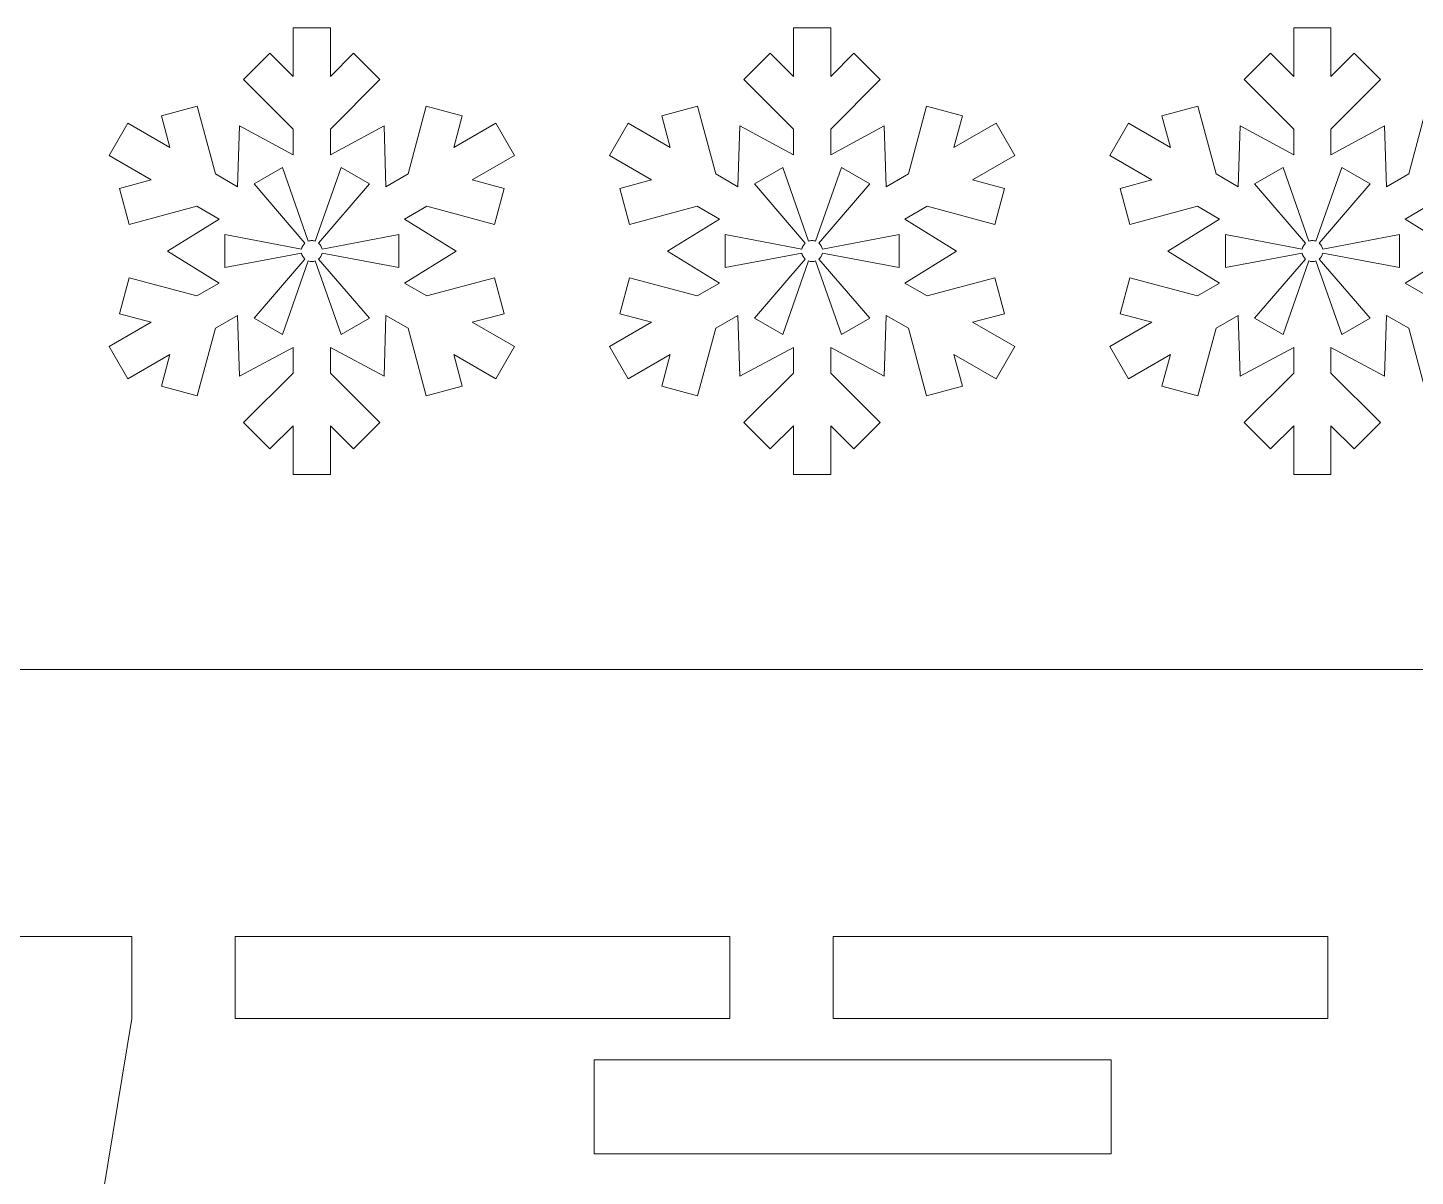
# Model space of a CAD drawing. Header units: millimetres. Extents: x -417 to 423, y -129 to 130.
# Drawn here: x 270.21 to 314.5, y 82.89 to 119.53 of the extents above; entities that cross this region are included whole.
import ezdxf

# ---------------------------------------------------------------- set-up
doc = ezdxf.new("R2010")
doc.units = ezdxf.units.MM
doc.header["$MEASUREMENT"] = 0
doc.layers.add('Camada 1', color=7, linetype='Continuous')

msp = doc.modelspace()

# ---------------------------------------------------------------- linework, layer by layer
at = {"layer": 'Camada 1', "color": 250, "lineweight": 20}
for points, knots in [([(276.9136, 110.3579), (276.9136, 110.3579), (276.9741, 108.417), (276.9741, 108.417), (276.9741, 108.417), (276.9741, 108.417), (278.6851, 109.3352), (278.6851, 109.3352), (278.6851, 109.3352), (278.6851, 109.3352), (278.6851, 108.5172), (278.6851, 108.5172), (278.6851, 108.5172), (278.6851, 108.5172), (277.1033, 106.9354), (277.1033, 106.9354), (277.1033, 106.9354), (277.1033, 106.9354), (277.9433, 106.0955), (277.9433, 106.0955), (277.9433, 106.0955), (277.9433, 106.0955), (278.6851, 106.8373), (278.6851, 106.8373), (278.6851, 106.8373), (278.6851, 106.8373), (278.6851, 105.2851), (278.6851, 105.2851), (278.6851, 105.2851), (278.6851, 105.2851), (279.873, 105.2851), (279.873, 105.2851), (279.873, 105.2851), (279.873, 105.2851), (279.873, 106.8373), (279.873, 106.8373), (279.873, 106.8373), (279.873, 106.8373), (280.6148, 106.0955), (280.6148, 106.0955), (280.6148, 106.0955), (280.6148, 106.0955), (281.4548, 106.9354), (281.4548, 106.9354), (281.4548, 106.9354), (281.4548, 106.9354), (279.873, 108.5172), (279.873, 108.5172), (279.873, 108.5172), (279.873, 108.5172), (279.873, 109.3352), (279.873, 109.3352), (279.873, 109.3352), (279.873, 109.3352), (281.584, 108.4171), (281.584, 108.4171), (281.584, 108.4171), (281.584, 108.4171), (281.6444, 110.3579), (281.6444, 110.3579), (281.6444, 110.3579), (281.6444, 110.3579), (282.3528, 109.949), (282.3528, 109.949), (282.3528, 109.949), (282.3528, 109.949), (282.9318, 107.7881), (282.9318, 107.7881), (282.9318, 107.7881), (282.9318, 107.7881), (284.0792, 108.0956), (284.0792, 108.0956), (284.0792, 108.0956), (284.0792, 108.0956), (283.8076, 109.109), (283.8076, 109.109), (283.8076, 109.109), (283.8076, 109.109), (285.1519, 108.3329), (285.1519, 108.3329), (285.1519, 108.3329), (285.1519, 108.3329), (285.7458, 109.3616), (285.7458, 109.3616), (285.7458, 109.3616), (285.7458, 109.3616), (284.4016, 110.1377), (284.4016, 110.1377), (284.4016, 110.1377), (284.4016, 110.1377), (285.415, 110.4093), (285.415, 110.4093), (285.415, 110.4093), (285.415, 110.4093), (285.1075, 111.5567), (285.1075, 111.5567), (285.1075, 111.5567), (285.1075, 111.5567), (282.9467, 110.9777), (282.9467, 110.9777), (282.9467, 110.9777), (282.9467, 110.9777), (282.2383, 111.3867), (282.2383, 111.3867), (282.2383, 111.3867), (282.2383, 111.3867), (283.8889, 112.4094), (283.8889, 112.4094), (283.8889, 112.4094), (283.8889, 112.4094), (282.2383, 113.4322), (282.2383, 113.4322), (282.2383, 113.4322), (282.2383, 113.4322), (282.9467, 113.8411), (282.9467, 113.8411), (282.9467, 113.8411), (282.9467, 113.8411), (285.1075, 113.2621), (285.1075, 113.2621), (285.1075, 113.2621), (285.1075, 113.2621), (285.415, 114.4095), (285.415, 114.4095), (285.415, 114.4095), (285.415, 114.4095), (284.4016, 114.6811), (284.4016, 114.6811), (284.4016, 114.6811), (284.4016, 114.6811), (285.7458, 115.4572), (285.7458, 115.4572), (285.7458, 115.4572), (285.7458, 115.4572), (285.1519, 116.4859), (285.1519, 116.4859), (285.1519, 116.4859), (285.1519, 116.4859), (283.8076, 115.7098), (283.8076, 115.7098), (283.8076, 115.7098), (283.8076, 115.7098), (284.0792, 116.7232), (284.0792, 116.7232), (284.0792, 116.7232), (284.0792, 116.7232), (282.9318, 117.0307), (282.9318, 117.0307), (282.9318, 117.0307), (282.9318, 117.0307), (282.3528, 114.8698), (282.3528, 114.8698), (282.3528, 114.8698), (282.3528, 114.8698), (281.6444, 114.4609), (281.6444, 114.4609), (281.6444, 114.4609), (281.6444, 114.4609), (281.584, 116.4017), (281.584, 116.4017), (281.584, 116.4017), (281.584, 116.4017), (279.873, 115.4836), (279.873, 115.4836), (279.873, 115.4836), (279.873, 115.4836), (279.873, 116.3016), (279.873, 116.3016), (279.873, 116.3016), (279.873, 116.3016), (281.4548, 117.8834), (281.4548, 117.8834), (281.4548, 117.8834), (281.4548, 117.8834), (280.6148, 118.7233), (280.6148, 118.7233), (280.6148, 118.7233), (280.6148, 118.7233), (279.873, 117.9815), (279.873, 117.9815), (279.873, 117.9815), (279.873, 117.9815), (279.873, 119.5337), (279.873, 119.5337), (279.873, 119.5337), (279.873, 119.5337), (278.6851, 119.5337), (278.6851, 119.5337), (278.6851, 119.5337), (278.6851, 119.5337), (278.6851, 117.9815), (278.6851, 117.9815), (278.6851, 117.9815), (278.6851, 117.9815), (277.9433, 118.7233), (277.9433, 118.7233), (277.9433, 118.7233), (277.9433, 118.7233), (277.1033, 117.8834), (277.1033, 117.8834), (277.1033, 117.8834), (277.1033, 117.8834), (278.6851, 116.3016), (278.6851, 116.3016), (278.6851, 116.3016), (278.6851, 116.3016), (278.6851, 115.4836), (278.6851, 115.4836), (278.6851, 115.4836), (278.6851, 115.4836), (276.9741, 116.4017), (276.9741, 116.4017), (276.9741, 116.4017), (276.9741, 116.4017), (276.9136, 114.4609), (276.9136, 114.4609), (276.9136, 114.4609), (276.9136, 114.4609), (276.2053, 114.8698), (276.2053, 114.8698), (276.2053, 114.8698), (276.2053, 114.8698), (275.6263, 117.0307), (275.6263, 117.0307), (275.6263, 117.0307), (275.6263, 117.0307), (274.4789, 116.7232), (274.4789, 116.7232), (274.4789, 116.7232), (274.4789, 116.7232), (274.7504, 115.7098), (274.7504, 115.7098), (274.7504, 115.7098), (274.7504, 115.7098), (273.4062, 116.4859), (273.4062, 116.4859), (273.4062, 116.4859), (273.4062, 116.4859), (272.8123, 115.4572), (272.8123, 115.4572), (272.8123, 115.4572), (272.8123, 115.4572), (274.1565, 114.6811), (274.1565, 114.6811), (274.1565, 114.6811), (274.1565, 114.6811), (273.1431, 114.4095), (273.1431, 114.4095), (273.1431, 114.4095), (273.1431, 114.4095), (273.4506, 113.2621), (273.4506, 113.2621), (273.4506, 113.2621), (273.4506, 113.2621), (275.6114, 113.8411), (275.6114, 113.8411), (275.6114, 113.8411), (275.6114, 113.8411), (276.3198, 113.4321), (276.3198, 113.4321), (276.3198, 113.4321), (276.3198, 113.4321), (274.6691, 112.4094), (274.6691, 112.4094), (274.6691, 112.4094), (274.6691, 112.4094), (276.3198, 111.3866), (276.3198, 111.3866), (276.3198, 111.3866), (276.3198, 111.3866), (275.6114, 110.9777), (275.6114, 110.9777), (275.6114, 110.9777), (275.6114, 110.9777), (273.4506, 111.5567), (273.4506, 111.5567), (273.4506, 111.5567), (273.4506, 111.5567), (273.1431, 110.4093), (273.1431, 110.4093), (273.1431, 110.4093), (273.1431, 110.4093), (274.1565, 110.1377), (274.1565, 110.1377), (274.1565, 110.1377), (274.1565, 110.1377), (272.8123, 109.3616), (272.8123, 109.3616), (272.8123, 109.3616), (272.8123, 109.3616), (273.4062, 108.3329), (273.4062, 108.3329), (273.4062, 108.3329), (273.4062, 108.3329), (274.7504, 109.109), (274.7504, 109.109), (274.7504, 109.109), (274.7504, 109.109), (274.4789, 108.0956), (274.4789, 108.0956), (274.4789, 108.0956), (274.4789, 108.0956), (275.6263, 107.7881), (275.6263, 107.7881), (275.6263, 107.7881), (275.6263, 107.7881), (276.2053, 109.949), (276.2053, 109.949), (276.2053, 109.949), (276.2053, 109.949), (276.9136, 110.3579), (276.9136, 110.3579)], [0, 0, 0, 0, 0.0126582, 0.0126582, 0.0126582, 0.0126582, 0.0253165, 0.0253165, 0.0253165, 0.0253165, 0.0379747, 0.0379747, 0.0379747, 0.0379747, 0.0506329, 0.0506329, 0.0506329, 0.0506329, 0.0632911, 0.0632911, 0.0632911, 0.0632911, 0.0759494, 0.0759494, 0.0759494, 0.0759494, 0.0886076, 0.0886076, 0.0886076, 0.0886076, 0.1012658, 0.1012658, 0.1012658, 0.1012658, 0.1139241, 0.1139241, 0.1139241, 0.1139241, 0.1265823, 0.1265823, 0.1265823, 0.1265823, 0.1392405, 0.1392405, 0.1392405, 0.1392405, 0.1518987, 0.1518987, 0.1518987, 0.1518987, 0.164557, 0.164557, 0.164557, 0.164557, 0.1772152, 0.1772152, 0.1772152, 0.1772152, 0.1898734, 0.1898734, 0.1898734, 0.1898734, 0.2025316, 0.2025316, 0.2025316, 0.2025316, 0.2151899, 0.2151899, 0.2151899, 0.2151899, 0.2278481, 0.2278481, 0.2278481, 0.2278481, 0.2405063, 0.2405063, 0.2405063, 0.2405063, 0.2531646, 0.2531646, 0.2531646, 0.2531646, 0.2658228, 0.2658228, 0.2658228, 0.2658228, 0.278481, 0.278481, 0.278481, 0.278481, 0.2911392, 0.2911392, 0.2911392, 0.2911392, 0.3037975, 0.3037975, 0.3037975, 0.3037975, 0.3164557, 0.3164557, 0.3164557, 0.3164557, 0.3291139, 0.3291139, 0.3291139, 0.3291139, 0.3417722, 0.3417722, 0.3417722, 0.3417722, 0.3544304, 0.3544304, 0.3544304, 0.3544304, 0.3670886, 0.3670886, 0.3670886, 0.3670886, 0.3797468, 0.3797468, 0.3797468, 0.3797468, 0.3924051, 0.3924051, 0.3924051, 0.3924051, 0.4050633, 0.4050633, 0.4050633, 0.4050633, 0.4177215, 0.4177215, 0.4177215, 0.4177215, 0.4303797, 0.4303797, 0.4303797, 0.4303797, 0.443038, 0.443038, 0.443038, 0.443038, 0.4556962, 0.4556962, 0.4556962, 0.4556962, 0.4683544, 0.4683544, 0.4683544, 0.4683544, 0.4810127, 0.4810127, 0.4810127, 0.4810127, 0.4936709, 0.4936709, 0.4936709, 0.4936709, 0.5063291, 0.5063291, 0.5063291, 0.5063291, 0.5189873, 0.5189873, 0.5189873, 0.5189873, 0.5316456, 0.5316456, 0.5316456, 0.5316456, 0.5443038, 0.5443038, 0.5443038, 0.5443038, 0.556962, 0.556962, 0.556962, 0.556962, 0.5696203, 0.5696203, 0.5696203, 0.5696203, 0.5822785, 0.5822785, 0.5822785, 0.5822785, 0.5949367, 0.5949367, 0.5949367, 0.5949367, 0.6075949, 0.6075949, 0.6075949, 0.6075949, 0.6202532, 0.6202532, 0.6202532, 0.6202532, 0.6329114, 0.6329114, 0.6329114, 0.6329114, 0.6455696, 0.6455696, 0.6455696, 0.6455696, 0.6582278, 0.6582278, 0.6582278, 0.6582278, 0.6708861, 0.6708861, 0.6708861, 0.6708861, 0.6835443, 0.6835443, 0.6835443, 0.6835443, 0.6962025, 0.6962025, 0.6962025, 0.6962025, 0.7088608, 0.7088608, 0.7088608, 0.7088608, 0.721519, 0.721519, 0.721519, 0.721519, 0.7341772, 0.7341772, 0.7341772, 0.7341772, 0.7468354, 0.7468354, 0.7468354, 0.7468354, 0.7594937, 0.7594937, 0.7594937, 0.7594937, 0.7721519, 0.7721519, 0.7721519, 0.7721519, 0.7848101, 0.7848101, 0.7848101, 0.7848101, 0.7974684, 0.7974684, 0.7974684, 0.7974684, 0.8101266, 0.8101266, 0.8101266, 0.8101266, 0.8227848, 0.8227848, 0.8227848, 0.8227848, 0.835443, 0.835443, 0.835443, 0.835443, 0.8481013, 0.8481013, 0.8481013, 0.8481013, 0.8607595, 0.8607595, 0.8607595, 0.8607595, 0.8734177, 0.8734177, 0.8734177, 0.8734177, 0.8860759, 0.8860759, 0.8860759, 0.8860759, 0.8987342, 0.8987342, 0.8987342, 0.8987342, 0.9113924, 0.9113924, 0.9113924, 0.9113924, 0.9240506, 0.9240506, 0.9240506, 0.9240506, 0.9367089, 0.9367089, 0.9367089, 0.9367089, 0.9493671, 0.9493671, 0.9493671, 0.9493671, 0.9620253, 0.9620253, 0.9620253, 0.9620253, 0.9746835, 0.9746835, 0.9746835, 0.9746835, 1, 1, 1, 1]), ([(292.8802, 110.3579), (292.8802, 110.3579), (292.9407, 108.417), (292.9407, 108.417), (292.9407, 108.417), (292.9407, 108.417), (294.6517, 109.3352), (294.6517, 109.3352), (294.6517, 109.3352), (294.6517, 109.3352), (294.6517, 108.5172), (294.6517, 108.5172), (294.6517, 108.5172), (294.6517, 108.5172), (293.0699, 106.9354), (293.0699, 106.9354), (293.0699, 106.9354), (293.0699, 106.9354), (293.9099, 106.0955), (293.9099, 106.0955), (293.9099, 106.0955), (293.9099, 106.0955), (294.6517, 106.8373), (294.6517, 106.8373), (294.6517, 106.8373), (294.6517, 106.8373), (294.6517, 105.2851), (294.6517, 105.2851), (294.6517, 105.2851), (294.6517, 105.2851), (295.8396, 105.2851), (295.8396, 105.2851), (295.8396, 105.2851), (295.8396, 105.2851), (295.8396, 106.8373), (295.8396, 106.8373), (295.8396, 106.8373), (295.8396, 106.8373), (296.5814, 106.0955), (296.5814, 106.0955), (296.5814, 106.0955), (296.5814, 106.0955), (297.4214, 106.9354), (297.4214, 106.9354), (297.4214, 106.9354), (297.4214, 106.9354), (295.8396, 108.5172), (295.8396, 108.5172), (295.8396, 108.5172), (295.8396, 108.5172), (295.8396, 109.3352), (295.8396, 109.3352), (295.8396, 109.3352), (295.8396, 109.3352), (297.5506, 108.4171), (297.5506, 108.4171), (297.5506, 108.4171), (297.5506, 108.4171), (297.611, 110.3579), (297.611, 110.3579), (297.611, 110.3579), (297.611, 110.3579), (298.3194, 109.949), (298.3194, 109.949), (298.3194, 109.949), (298.3194, 109.949), (298.8984, 107.7881), (298.8984, 107.7881), (298.8984, 107.7881), (298.8984, 107.7881), (300.0458, 108.0956), (300.0458, 108.0956), (300.0458, 108.0956), (300.0458, 108.0956), (299.7742, 109.109), (299.7742, 109.109), (299.7742, 109.109), (299.7742, 109.109), (301.1185, 108.3329), (301.1185, 108.3329), (301.1185, 108.3329), (301.1185, 108.3329), (301.7124, 109.3616), (301.7124, 109.3616), (301.7124, 109.3616), (301.7124, 109.3616), (300.3682, 110.1377), (300.3682, 110.1377), (300.3682, 110.1377), (300.3682, 110.1377), (301.3816, 110.4093), (301.3816, 110.4093), (301.3816, 110.4093), (301.3816, 110.4093), (301.0741, 111.5567), (301.0741, 111.5567), (301.0741, 111.5567), (301.0741, 111.5567), (298.9133, 110.9777), (298.9133, 110.9777), (298.9133, 110.9777), (298.9133, 110.9777), (298.2049, 111.3867), (298.2049, 111.3867), (298.2049, 111.3867), (298.2049, 111.3867), (299.8555, 112.4094), (299.8555, 112.4094), (299.8555, 112.4094), (299.8555, 112.4094), (298.2049, 113.4322), (298.2049, 113.4322), (298.2049, 113.4322), (298.2049, 113.4322), (298.9133, 113.8411), (298.9133, 113.8411), (298.9133, 113.8411), (298.9133, 113.8411), (301.0741, 113.2621), (301.0741, 113.2621), (301.0741, 113.2621), (301.0741, 113.2621), (301.3816, 114.4095), (301.3816, 114.4095), (301.3816, 114.4095), (301.3816, 114.4095), (300.3682, 114.6811), (300.3682, 114.6811), (300.3682, 114.6811), (300.3682, 114.6811), (301.7124, 115.4572), (301.7124, 115.4572), (301.7124, 115.4572), (301.7124, 115.4572), (301.1185, 116.4859), (301.1185, 116.4859), (301.1185, 116.4859), (301.1185, 116.4859), (299.7742, 115.7098), (299.7742, 115.7098), (299.7742, 115.7098), (299.7742, 115.7098), (300.0458, 116.7232), (300.0458, 116.7232), (300.0458, 116.7232), (300.0458, 116.7232), (298.8984, 117.0307), (298.8984, 117.0307), (298.8984, 117.0307), (298.8984, 117.0307), (298.3194, 114.8698), (298.3194, 114.8698), (298.3194, 114.8698), (298.3194, 114.8698), (297.611, 114.4609), (297.611, 114.4609), (297.611, 114.4609), (297.611, 114.4609), (297.5506, 116.4017), (297.5506, 116.4017), (297.5506, 116.4017), (297.5506, 116.4017), (295.8396, 115.4836), (295.8396, 115.4836), (295.8396, 115.4836), (295.8396, 115.4836), (295.8396, 116.3016), (295.8396, 116.3016), (295.8396, 116.3016), (295.8396, 116.3016), (297.4214, 117.8834), (297.4214, 117.8834), (297.4214, 117.8834), (297.4214, 117.8834), (296.5814, 118.7233), (296.5814, 118.7233), (296.5814, 118.7233), (296.5814, 118.7233), (295.8396, 117.9815), (295.8396, 117.9815), (295.8396, 117.9815), (295.8396, 117.9815), (295.8396, 119.5337), (295.8396, 119.5337), (295.8396, 119.5337), (295.8396, 119.5337), (294.6517, 119.5337), (294.6517, 119.5337), (294.6517, 119.5337), (294.6517, 119.5337), (294.6517, 117.9815), (294.6517, 117.9815), (294.6517, 117.9815), (294.6517, 117.9815), (293.9099, 118.7233), (293.9099, 118.7233), (293.9099, 118.7233), (293.9099, 118.7233), (293.0699, 117.8834), (293.0699, 117.8834), (293.0699, 117.8834), (293.0699, 117.8834), (294.6517, 116.3016), (294.6517, 116.3016), (294.6517, 116.3016), (294.6517, 116.3016), (294.6517, 115.4836), (294.6517, 115.4836), (294.6517, 115.4836), (294.6517, 115.4836), (292.9407, 116.4017), (292.9407, 116.4017), (292.9407, 116.4017), (292.9407, 116.4017), (292.8802, 114.4609), (292.8802, 114.4609), (292.8802, 114.4609), (292.8802, 114.4609), (292.1719, 114.8698), (292.1719, 114.8698), (292.1719, 114.8698), (292.1719, 114.8698), (291.5929, 117.0307), (291.5929, 117.0307), (291.5929, 117.0307), (291.5929, 117.0307), (290.4455, 116.7232), (290.4455, 116.7232), (290.4455, 116.7232), (290.4455, 116.7232), (290.717, 115.7098), (290.717, 115.7098), (290.717, 115.7098), (290.717, 115.7098), (289.3728, 116.4859), (289.3728, 116.4859), (289.3728, 116.4859), (289.3728, 116.4859), (288.7789, 115.4572), (288.7789, 115.4572), (288.7789, 115.4572), (288.7789, 115.4572), (290.1231, 114.6811), (290.1231, 114.6811), (290.1231, 114.6811), (290.1231, 114.6811), (289.1097, 114.4095), (289.1097, 114.4095), (289.1097, 114.4095), (289.1097, 114.4095), (289.4172, 113.2621), (289.4172, 113.2621), (289.4172, 113.2621), (289.4172, 113.2621), (291.578, 113.8411), (291.578, 113.8411), (291.578, 113.8411), (291.578, 113.8411), (292.2864, 113.4321), (292.2864, 113.4321), (292.2864, 113.4321), (292.2864, 113.4321), (290.6357, 112.4094), (290.6357, 112.4094), (290.6357, 112.4094), (290.6357, 112.4094), (292.2864, 111.3866), (292.2864, 111.3866), (292.2864, 111.3866), (292.2864, 111.3866), (291.578, 110.9777), (291.578, 110.9777), (291.578, 110.9777), (291.578, 110.9777), (289.4172, 111.5567), (289.4172, 111.5567), (289.4172, 111.5567), (289.4172, 111.5567), (289.1097, 110.4093), (289.1097, 110.4093), (289.1097, 110.4093), (289.1097, 110.4093), (290.1231, 110.1377), (290.1231, 110.1377), (290.1231, 110.1377), (290.1231, 110.1377), (288.7789, 109.3616), (288.7789, 109.3616), (288.7789, 109.3616), (288.7789, 109.3616), (289.3728, 108.3329), (289.3728, 108.3329), (289.3728, 108.3329), (289.3728, 108.3329), (290.717, 109.109), (290.717, 109.109), (290.717, 109.109), (290.717, 109.109), (290.4455, 108.0956), (290.4455, 108.0956), (290.4455, 108.0956), (290.4455, 108.0956), (291.5929, 107.7881), (291.5929, 107.7881), (291.5929, 107.7881), (291.5929, 107.7881), (292.1719, 109.949), (292.1719, 109.949), (292.1719, 109.949), (292.1719, 109.949), (292.8802, 110.3579), (292.8802, 110.3579)], [0, 0, 0, 0, 0.0126582, 0.0126582, 0.0126582, 0.0126582, 0.0253165, 0.0253165, 0.0253165, 0.0253165, 0.0379747, 0.0379747, 0.0379747, 0.0379747, 0.0506329, 0.0506329, 0.0506329, 0.0506329, 0.0632911, 0.0632911, 0.0632911, 0.0632911, 0.0759494, 0.0759494, 0.0759494, 0.0759494, 0.0886076, 0.0886076, 0.0886076, 0.0886076, 0.1012658, 0.1012658, 0.1012658, 0.1012658, 0.1139241, 0.1139241, 0.1139241, 0.1139241, 0.1265823, 0.1265823, 0.1265823, 0.1265823, 0.1392405, 0.1392405, 0.1392405, 0.1392405, 0.1518987, 0.1518987, 0.1518987, 0.1518987, 0.164557, 0.164557, 0.164557, 0.164557, 0.1772152, 0.1772152, 0.1772152, 0.1772152, 0.1898734, 0.1898734, 0.1898734, 0.1898734, 0.2025316, 0.2025316, 0.2025316, 0.2025316, 0.2151899, 0.2151899, 0.2151899, 0.2151899, 0.2278481, 0.2278481, 0.2278481, 0.2278481, 0.2405063, 0.2405063, 0.2405063, 0.2405063, 0.2531646, 0.2531646, 0.2531646, 0.2531646, 0.2658228, 0.2658228, 0.2658228, 0.2658228, 0.278481, 0.278481, 0.278481, 0.278481, 0.2911392, 0.2911392, 0.2911392, 0.2911392, 0.3037975, 0.3037975, 0.3037975, 0.3037975, 0.3164557, 0.3164557, 0.3164557, 0.3164557, 0.3291139, 0.3291139, 0.3291139, 0.3291139, 0.3417722, 0.3417722, 0.3417722, 0.3417722, 0.3544304, 0.3544304, 0.3544304, 0.3544304, 0.3670886, 0.3670886, 0.3670886, 0.3670886, 0.3797468, 0.3797468, 0.3797468, 0.3797468, 0.3924051, 0.3924051, 0.3924051, 0.3924051, 0.4050633, 0.4050633, 0.4050633, 0.4050633, 0.4177215, 0.4177215, 0.4177215, 0.4177215, 0.4303797, 0.4303797, 0.4303797, 0.4303797, 0.443038, 0.443038, 0.443038, 0.443038, 0.4556962, 0.4556962, 0.4556962, 0.4556962, 0.4683544, 0.4683544, 0.4683544, 0.4683544, 0.4810127, 0.4810127, 0.4810127, 0.4810127, 0.4936709, 0.4936709, 0.4936709, 0.4936709, 0.5063291, 0.5063291, 0.5063291, 0.5063291, 0.5189873, 0.5189873, 0.5189873, 0.5189873, 0.5316456, 0.5316456, 0.5316456, 0.5316456, 0.5443038, 0.5443038, 0.5443038, 0.5443038, 0.556962, 0.556962, 0.556962, 0.556962, 0.5696203, 0.5696203, 0.5696203, 0.5696203, 0.5822785, 0.5822785, 0.5822785, 0.5822785, 0.5949367, 0.5949367, 0.5949367, 0.5949367, 0.6075949, 0.6075949, 0.6075949, 0.6075949, 0.6202532, 0.6202532, 0.6202532, 0.6202532, 0.6329114, 0.6329114, 0.6329114, 0.6329114, 0.6455696, 0.6455696, 0.6455696, 0.6455696, 0.6582278, 0.6582278, 0.6582278, 0.6582278, 0.6708861, 0.6708861, 0.6708861, 0.6708861, 0.6835443, 0.6835443, 0.6835443, 0.6835443, 0.6962025, 0.6962025, 0.6962025, 0.6962025, 0.7088608, 0.7088608, 0.7088608, 0.7088608, 0.721519, 0.721519, 0.721519, 0.721519, 0.7341772, 0.7341772, 0.7341772, 0.7341772, 0.7468354, 0.7468354, 0.7468354, 0.7468354, 0.7594937, 0.7594937, 0.7594937, 0.7594937, 0.7721519, 0.7721519, 0.7721519, 0.7721519, 0.7848101, 0.7848101, 0.7848101, 0.7848101, 0.7974684, 0.7974684, 0.7974684, 0.7974684, 0.8101266, 0.8101266, 0.8101266, 0.8101266, 0.8227848, 0.8227848, 0.8227848, 0.8227848, 0.835443, 0.835443, 0.835443, 0.835443, 0.8481013, 0.8481013, 0.8481013, 0.8481013, 0.8607595, 0.8607595, 0.8607595, 0.8607595, 0.8734177, 0.8734177, 0.8734177, 0.8734177, 0.8860759, 0.8860759, 0.8860759, 0.8860759, 0.8987342, 0.8987342, 0.8987342, 0.8987342, 0.9113924, 0.9113924, 0.9113924, 0.9113924, 0.9240506, 0.9240506, 0.9240506, 0.9240506, 0.9367089, 0.9367089, 0.9367089, 0.9367089, 0.9493671, 0.9493671, 0.9493671, 0.9493671, 0.9620253, 0.9620253, 0.9620253, 0.9620253, 0.9746835, 0.9746835, 0.9746835, 0.9746835, 1, 1, 1, 1]), ([(308.8468, 110.3579), (308.8468, 110.3579), (308.9073, 108.417), (308.9073, 108.417), (308.9073, 108.417), (308.9073, 108.417), (310.6183, 109.3352), (310.6183, 109.3352), (310.6183, 109.3352), (310.6183, 109.3352), (310.6183, 108.5172), (310.6183, 108.5172), (310.6183, 108.5172), (310.6183, 108.5172), (309.0365, 106.9354), (309.0365, 106.9354), (309.0365, 106.9354), (309.0365, 106.9354), (309.8765, 106.0955), (309.8765, 106.0955), (309.8765, 106.0955), (309.8765, 106.0955), (310.6183, 106.8373), (310.6183, 106.8373), (310.6183, 106.8373), (310.6183, 106.8373), (310.6183, 105.2851), (310.6183, 105.2851), (310.6183, 105.2851), (310.6183, 105.2851), (311.8062, 105.2851), (311.8062, 105.2851), (311.8062, 105.2851), (311.8062, 105.2851), (311.8062, 106.8373), (311.8062, 106.8373), (311.8062, 106.8373), (311.8062, 106.8373), (312.548, 106.0955), (312.548, 106.0955), (312.548, 106.0955), (312.548, 106.0955), (313.388, 106.9354), (313.388, 106.9354), (313.388, 106.9354), (313.388, 106.9354), (311.8062, 108.5172), (311.8062, 108.5172), (311.8062, 108.5172), (311.8062, 108.5172), (311.8062, 109.3352), (311.8062, 109.3352), (311.8062, 109.3352), (311.8062, 109.3352), (313.5172, 108.4171), (313.5172, 108.4171), (313.5172, 108.4171), (313.5172, 108.4171), (313.5776, 110.3579), (313.5776, 110.3579), (313.5776, 110.3579), (313.5776, 110.3579), (314.286, 109.949), (314.286, 109.949), (314.286, 109.949), (314.286, 109.949), (314.865, 107.7881), (314.865, 107.7881), (314.865, 107.7881), (314.865, 107.7881), (316.0124, 108.0956), (316.0124, 108.0956), (316.0124, 108.0956), (316.0124, 108.0956), (315.7408, 109.109), (315.7408, 109.109), (315.7408, 109.109), (315.7408, 109.109), (317.0851, 108.3329), (317.0851, 108.3329), (317.0851, 108.3329), (317.0851, 108.3329), (317.679, 109.3616), (317.679, 109.3616), (317.679, 109.3616), (317.679, 109.3616), (316.3348, 110.1377), (316.3348, 110.1377), (316.3348, 110.1377), (316.3348, 110.1377), (317.3482, 110.4093), (317.3482, 110.4093), (317.3482, 110.4093), (317.3482, 110.4093), (317.0407, 111.5567), (317.0407, 111.5567), (317.0407, 111.5567), (317.0407, 111.5567), (314.8799, 110.9777), (314.8799, 110.9777), (314.8799, 110.9777), (314.8799, 110.9777), (314.1715, 111.3867), (314.1715, 111.3867), (314.1715, 111.3867), (314.1715, 111.3867), (315.8221, 112.4094), (315.8221, 112.4094), (315.8221, 112.4094), (315.8221, 112.4094), (314.1715, 113.4322), (314.1715, 113.4322), (314.1715, 113.4322), (314.1715, 113.4322), (314.8799, 113.8411), (314.8799, 113.8411), (314.8799, 113.8411), (314.8799, 113.8411), (317.0407, 113.2621), (317.0407, 113.2621), (317.0407, 113.2621), (317.0407, 113.2621), (317.3482, 114.4095), (317.3482, 114.4095), (317.3482, 114.4095), (317.3482, 114.4095), (316.3348, 114.6811), (316.3348, 114.6811), (316.3348, 114.6811), (316.3348, 114.6811), (317.679, 115.4572), (317.679, 115.4572), (317.679, 115.4572), (317.679, 115.4572), (317.0851, 116.4859), (317.0851, 116.4859), (317.0851, 116.4859), (317.0851, 116.4859), (315.7408, 115.7098), (315.7408, 115.7098), (315.7408, 115.7098), (315.7408, 115.7098), (316.0124, 116.7232), (316.0124, 116.7232), (316.0124, 116.7232), (316.0124, 116.7232), (314.865, 117.0307), (314.865, 117.0307), (314.865, 117.0307), (314.865, 117.0307), (314.286, 114.8698), (314.286, 114.8698), (314.286, 114.8698), (314.286, 114.8698), (313.5776, 114.4609), (313.5776, 114.4609), (313.5776, 114.4609), (313.5776, 114.4609), (313.5172, 116.4017), (313.5172, 116.4017), (313.5172, 116.4017), (313.5172, 116.4017), (311.8062, 115.4836), (311.8062, 115.4836), (311.8062, 115.4836), (311.8062, 115.4836), (311.8062, 116.3016), (311.8062, 116.3016), (311.8062, 116.3016), (311.8062, 116.3016), (313.388, 117.8834), (313.388, 117.8834), (313.388, 117.8834), (313.388, 117.8834), (312.548, 118.7233), (312.548, 118.7233), (312.548, 118.7233), (312.548, 118.7233), (311.8062, 117.9815), (311.8062, 117.9815), (311.8062, 117.9815), (311.8062, 117.9815), (311.8062, 119.5337), (311.8062, 119.5337), (311.8062, 119.5337), (311.8062, 119.5337), (310.6183, 119.5337), (310.6183, 119.5337), (310.6183, 119.5337), (310.6183, 119.5337), (310.6183, 117.9815), (310.6183, 117.9815), (310.6183, 117.9815), (310.6183, 117.9815), (309.8765, 118.7233), (309.8765, 118.7233), (309.8765, 118.7233), (309.8765, 118.7233), (309.0365, 117.8834), (309.0365, 117.8834), (309.0365, 117.8834), (309.0365, 117.8834), (310.6183, 116.3016), (310.6183, 116.3016), (310.6183, 116.3016), (310.6183, 116.3016), (310.6183, 115.4836), (310.6183, 115.4836), (310.6183, 115.4836), (310.6183, 115.4836), (308.9073, 116.4017), (308.9073, 116.4017), (308.9073, 116.4017), (308.9073, 116.4017), (308.8468, 114.4609), (308.8468, 114.4609), (308.8468, 114.4609), (308.8468, 114.4609), (308.1385, 114.8698), (308.1385, 114.8698), (308.1385, 114.8698), (308.1385, 114.8698), (307.5595, 117.0307), (307.5595, 117.0307), (307.5595, 117.0307), (307.5595, 117.0307), (306.4121, 116.7232), (306.4121, 116.7232), (306.4121, 116.7232), (306.4121, 116.7232), (306.6836, 115.7098), (306.6836, 115.7098), (306.6836, 115.7098), (306.6836, 115.7098), (305.3394, 116.4859), (305.3394, 116.4859), (305.3394, 116.4859), (305.3394, 116.4859), (304.7455, 115.4572), (304.7455, 115.4572), (304.7455, 115.4572), (304.7455, 115.4572), (306.0897, 114.6811), (306.0897, 114.6811), (306.0897, 114.6811), (306.0897, 114.6811), (305.0763, 114.4095), (305.0763, 114.4095), (305.0763, 114.4095), (305.0763, 114.4095), (305.3838, 113.2621), (305.3838, 113.2621), (305.3838, 113.2621), (305.3838, 113.2621), (307.5446, 113.8411), (307.5446, 113.8411), (307.5446, 113.8411), (307.5446, 113.8411), (308.253, 113.4321), (308.253, 113.4321), (308.253, 113.4321), (308.253, 113.4321), (306.6023, 112.4094), (306.6023, 112.4094), (306.6023, 112.4094), (306.6023, 112.4094), (308.253, 111.3866), (308.253, 111.3866), (308.253, 111.3866), (308.253, 111.3866), (307.5446, 110.9777), (307.5446, 110.9777), (307.5446, 110.9777), (307.5446, 110.9777), (305.3838, 111.5567), (305.3838, 111.5567), (305.3838, 111.5567), (305.3838, 111.5567), (305.0763, 110.4093), (305.0763, 110.4093), (305.0763, 110.4093), (305.0763, 110.4093), (306.0897, 110.1377), (306.0897, 110.1377), (306.0897, 110.1377), (306.0897, 110.1377), (304.7455, 109.3616), (304.7455, 109.3616), (304.7455, 109.3616), (304.7455, 109.3616), (305.3394, 108.3329), (305.3394, 108.3329), (305.3394, 108.3329), (305.3394, 108.3329), (306.6836, 109.109), (306.6836, 109.109), (306.6836, 109.109), (306.6836, 109.109), (306.4121, 108.0956), (306.4121, 108.0956), (306.4121, 108.0956), (306.4121, 108.0956), (307.5595, 107.7881), (307.5595, 107.7881), (307.5595, 107.7881), (307.5595, 107.7881), (308.1385, 109.949), (308.1385, 109.949), (308.1385, 109.949), (308.1385, 109.949), (308.8468, 110.3579), (308.8468, 110.3579)], [0, 0, 0, 0, 0.0126582, 0.0126582, 0.0126582, 0.0126582, 0.0253165, 0.0253165, 0.0253165, 0.0253165, 0.0379747, 0.0379747, 0.0379747, 0.0379747, 0.0506329, 0.0506329, 0.0506329, 0.0506329, 0.0632911, 0.0632911, 0.0632911, 0.0632911, 0.0759494, 0.0759494, 0.0759494, 0.0759494, 0.0886076, 0.0886076, 0.0886076, 0.0886076, 0.1012658, 0.1012658, 0.1012658, 0.1012658, 0.1139241, 0.1139241, 0.1139241, 0.1139241, 0.1265823, 0.1265823, 0.1265823, 0.1265823, 0.1392405, 0.1392405, 0.1392405, 0.1392405, 0.1518987, 0.1518987, 0.1518987, 0.1518987, 0.164557, 0.164557, 0.164557, 0.164557, 0.1772152, 0.1772152, 0.1772152, 0.1772152, 0.1898734, 0.1898734, 0.1898734, 0.1898734, 0.2025316, 0.2025316, 0.2025316, 0.2025316, 0.2151899, 0.2151899, 0.2151899, 0.2151899, 0.2278481, 0.2278481, 0.2278481, 0.2278481, 0.2405063, 0.2405063, 0.2405063, 0.2405063, 0.2531646, 0.2531646, 0.2531646, 0.2531646, 0.2658228, 0.2658228, 0.2658228, 0.2658228, 0.278481, 0.278481, 0.278481, 0.278481, 0.2911392, 0.2911392, 0.2911392, 0.2911392, 0.3037975, 0.3037975, 0.3037975, 0.3037975, 0.3164557, 0.3164557, 0.3164557, 0.3164557, 0.3291139, 0.3291139, 0.3291139, 0.3291139, 0.3417722, 0.3417722, 0.3417722, 0.3417722, 0.3544304, 0.3544304, 0.3544304, 0.3544304, 0.3670886, 0.3670886, 0.3670886, 0.3670886, 0.3797468, 0.3797468, 0.3797468, 0.3797468, 0.3924051, 0.3924051, 0.3924051, 0.3924051, 0.4050633, 0.4050633, 0.4050633, 0.4050633, 0.4177215, 0.4177215, 0.4177215, 0.4177215, 0.4303797, 0.4303797, 0.4303797, 0.4303797, 0.443038, 0.443038, 0.443038, 0.443038, 0.4556962, 0.4556962, 0.4556962, 0.4556962, 0.4683544, 0.4683544, 0.4683544, 0.4683544, 0.4810127, 0.4810127, 0.4810127, 0.4810127, 0.4936709, 0.4936709, 0.4936709, 0.4936709, 0.5063291, 0.5063291, 0.5063291, 0.5063291, 0.5189873, 0.5189873, 0.5189873, 0.5189873, 0.5316456, 0.5316456, 0.5316456, 0.5316456, 0.5443038, 0.5443038, 0.5443038, 0.5443038, 0.556962, 0.556962, 0.556962, 0.556962, 0.5696203, 0.5696203, 0.5696203, 0.5696203, 0.5822785, 0.5822785, 0.5822785, 0.5822785, 0.5949367, 0.5949367, 0.5949367, 0.5949367, 0.6075949, 0.6075949, 0.6075949, 0.6075949, 0.6202532, 0.6202532, 0.6202532, 0.6202532, 0.6329114, 0.6329114, 0.6329114, 0.6329114, 0.6455696, 0.6455696, 0.6455696, 0.6455696, 0.6582278, 0.6582278, 0.6582278, 0.6582278, 0.6708861, 0.6708861, 0.6708861, 0.6708861, 0.6835443, 0.6835443, 0.6835443, 0.6835443, 0.6962025, 0.6962025, 0.6962025, 0.6962025, 0.7088608, 0.7088608, 0.7088608, 0.7088608, 0.721519, 0.721519, 0.721519, 0.721519, 0.7341772, 0.7341772, 0.7341772, 0.7341772, 0.7468354, 0.7468354, 0.7468354, 0.7468354, 0.7594937, 0.7594937, 0.7594937, 0.7594937, 0.7721519, 0.7721519, 0.7721519, 0.7721519, 0.7848101, 0.7848101, 0.7848101, 0.7848101, 0.7974684, 0.7974684, 0.7974684, 0.7974684, 0.8101266, 0.8101266, 0.8101266, 0.8101266, 0.8227848, 0.8227848, 0.8227848, 0.8227848, 0.835443, 0.835443, 0.835443, 0.835443, 0.8481013, 0.8481013, 0.8481013, 0.8481013, 0.8607595, 0.8607595, 0.8607595, 0.8607595, 0.8734177, 0.8734177, 0.8734177, 0.8734177, 0.8860759, 0.8860759, 0.8860759, 0.8860759, 0.8987342, 0.8987342, 0.8987342, 0.8987342, 0.9113924, 0.9113924, 0.9113924, 0.9113924, 0.9240506, 0.9240506, 0.9240506, 0.9240506, 0.9367089, 0.9367089, 0.9367089, 0.9367089, 0.9493671, 0.9493671, 0.9493671, 0.9493671, 0.9620253, 0.9620253, 0.9620253, 0.9620253, 0.9746835, 0.9746835, 0.9746835, 0.9746835, 1, 1, 1, 1]), ([(279.4968, 112.156), (279.4968, 112.156), (281.1212, 110.2665), (281.1212, 110.2665), (281.1212, 110.2665), (281.1212, 110.2665), (280.2138, 109.7426), (280.2138, 109.7426), (280.2138, 109.7426), (280.2138, 109.7426), (279.3896, 112.094), (279.3896, 112.094), (279.3896, 112.094), (279.355, 112.0819), (279.3178, 112.0753), (279.279, 112.0753), (279.279, 112.0753), (279.2403, 112.0753), (279.2031, 112.0819), (279.1685, 112.094), (279.1685, 112.094), (279.1685, 112.094), (278.3442, 109.7426), (278.3442, 109.7426), (278.3442, 109.7426), (278.3442, 109.7426), (277.4369, 110.2665), (277.4369, 110.2665), (277.4369, 110.2665), (277.4369, 110.2665), (279.0613, 112.156), (279.0613, 112.156), (279.0613, 112.156), (279.005, 112.2045), (278.9649, 112.2714), (278.9507, 112.3474), (278.9507, 112.3474), (278.9507, 112.3474), (276.5021, 111.8855), (276.5021, 111.8855), (276.5021, 111.8855), (276.5021, 111.8855), (276.5022, 112.9333), (276.5022, 112.9333), (276.5022, 112.9333), (276.5022, 112.9333), (278.9507, 112.4714), (278.9507, 112.4714), (278.9507, 112.4714), (278.9649, 112.5473), (279.005, 112.6143), (279.0613, 112.6627), (279.0613, 112.6627), (279.0613, 112.6627), (277.4369, 114.5523), (277.4369, 114.5523), (277.4369, 114.5523), (277.4369, 114.5523), (278.3443, 115.0762), (278.3443, 115.0762), (278.3443, 115.0762), (278.3443, 115.0762), (279.1685, 112.7248), (279.1685, 112.7248), (279.1685, 112.7248), (279.2031, 112.7369), (279.2403, 112.7435), (279.279, 112.7435), (279.279, 112.7435), (279.3178, 112.7435), (279.355, 112.7369), (279.3896, 112.7248), (279.3896, 112.7248), (279.3896, 112.7248), (280.2138, 115.0762), (280.2138, 115.0762), (280.2138, 115.0762), (280.2138, 115.0762), (281.1212, 114.5523), (281.1212, 114.5523), (281.1212, 114.5523), (281.1212, 114.5523), (279.4968, 112.6627), (279.4968, 112.6627), (279.4968, 112.6627), (279.5531, 112.6143), (279.5932, 112.5473), (279.6074, 112.4714), (279.6074, 112.4714), (279.6074, 112.4714), (282.056, 112.9332), (282.056, 112.9332), (282.056, 112.9332), (282.056, 112.9332), (282.0559, 111.8855), (282.0559, 111.8855), (282.0559, 111.8855), (282.0559, 111.8855), (279.6074, 112.3474), (279.6074, 112.3474), (279.6074, 112.3474), (279.5932, 112.2715), (279.5531, 112.2045), (279.4968, 112.156)], [0, 0, 0, 0, 0.037037, 0.037037, 0.037037, 0.037037, 0.0740741, 0.0740741, 0.0740741, 0.0740741, 0.1111111, 0.1111111, 0.1111111, 0.1111111, 0.1481481, 0.1481481, 0.1481481, 0.1481481, 0.1851852, 0.1851852, 0.1851852, 0.1851852, 0.2222222, 0.2222222, 0.2222222, 0.2222222, 0.2592593, 0.2592593, 0.2592593, 0.2592593, 0.2962963, 0.2962963, 0.2962963, 0.2962963, 0.3333333, 0.3333333, 0.3333333, 0.3333333, 0.3703704, 0.3703704, 0.3703704, 0.3703704, 0.4074074, 0.4074074, 0.4074074, 0.4074074, 0.4444444, 0.4444444, 0.4444444, 0.4444444, 0.4814815, 0.4814815, 0.4814815, 0.4814815, 0.5185185, 0.5185185, 0.5185185, 0.5185185, 0.5555556, 0.5555556, 0.5555556, 0.5555556, 0.5925926, 0.5925926, 0.5925926, 0.5925926, 0.6296296, 0.6296296, 0.6296296, 0.6296296, 0.6666667, 0.6666667, 0.6666667, 0.6666667, 0.7037037, 0.7037037, 0.7037037, 0.7037037, 0.7407407, 0.7407407, 0.7407407, 0.7407407, 0.7777778, 0.7777778, 0.7777778, 0.7777778, 0.8148148, 0.8148148, 0.8148148, 0.8148148, 0.8518519, 0.8518519, 0.8518519, 0.8518519, 0.8888889, 0.8888889, 0.8888889, 0.8888889, 0.9259259, 0.9259259, 0.9259259, 0.9259259, 1, 1, 1, 1]), ([(295.4634, 112.156), (295.4634, 112.156), (297.0878, 110.2665), (297.0878, 110.2665), (297.0878, 110.2665), (297.0878, 110.2665), (296.1804, 109.7426), (296.1804, 109.7426), (296.1804, 109.7426), (296.1804, 109.7426), (295.3562, 112.094), (295.3562, 112.094), (295.3562, 112.094), (295.3216, 112.0819), (295.2844, 112.0753), (295.2456, 112.0753), (295.2456, 112.0753), (295.2069, 112.0753), (295.1697, 112.0819), (295.1351, 112.094), (295.1351, 112.094), (295.1351, 112.094), (294.3108, 109.7426), (294.3108, 109.7426), (294.3108, 109.7426), (294.3108, 109.7426), (293.4035, 110.2665), (293.4035, 110.2665), (293.4035, 110.2665), (293.4035, 110.2665), (295.0279, 112.156), (295.0279, 112.156), (295.0279, 112.156), (294.9716, 112.2045), (294.9315, 112.2714), (294.9173, 112.3474), (294.9173, 112.3474), (294.9173, 112.3474), (292.4687, 111.8855), (292.4687, 111.8855), (292.4687, 111.8855), (292.4687, 111.8855), (292.4688, 112.9333), (292.4688, 112.9333), (292.4688, 112.9333), (292.4688, 112.9333), (294.9173, 112.4714), (294.9173, 112.4714), (294.9173, 112.4714), (294.9315, 112.5473), (294.9716, 112.6143), (295.0279, 112.6627), (295.0279, 112.6627), (295.0279, 112.6627), (293.4035, 114.5523), (293.4035, 114.5523), (293.4035, 114.5523), (293.4035, 114.5523), (294.3109, 115.0762), (294.3109, 115.0762), (294.3109, 115.0762), (294.3109, 115.0762), (295.1351, 112.7248), (295.1351, 112.7248), (295.1351, 112.7248), (295.1697, 112.7369), (295.2069, 112.7435), (295.2456, 112.7435), (295.2456, 112.7435), (295.2844, 112.7435), (295.3216, 112.7369), (295.3562, 112.7248), (295.3562, 112.7248), (295.3562, 112.7248), (296.1804, 115.0762), (296.1804, 115.0762), (296.1804, 115.0762), (296.1804, 115.0762), (297.0878, 114.5523), (297.0878, 114.5523), (297.0878, 114.5523), (297.0878, 114.5523), (295.4634, 112.6627), (295.4634, 112.6627), (295.4634, 112.6627), (295.5197, 112.6143), (295.5598, 112.5473), (295.574, 112.4714), (295.574, 112.4714), (295.574, 112.4714), (298.0226, 112.9332), (298.0226, 112.9332), (298.0226, 112.9332), (298.0226, 112.9332), (298.0225, 111.8855), (298.0225, 111.8855), (298.0225, 111.8855), (298.0225, 111.8855), (295.574, 112.3474), (295.574, 112.3474), (295.574, 112.3474), (295.5598, 112.2715), (295.5197, 112.2045), (295.4634, 112.156)], [0, 0, 0, 0, 0.037037, 0.037037, 0.037037, 0.037037, 0.0740741, 0.0740741, 0.0740741, 0.0740741, 0.1111111, 0.1111111, 0.1111111, 0.1111111, 0.1481481, 0.1481481, 0.1481481, 0.1481481, 0.1851852, 0.1851852, 0.1851852, 0.1851852, 0.2222222, 0.2222222, 0.2222222, 0.2222222, 0.2592593, 0.2592593, 0.2592593, 0.2592593, 0.2962963, 0.2962963, 0.2962963, 0.2962963, 0.3333333, 0.3333333, 0.3333333, 0.3333333, 0.3703704, 0.3703704, 0.3703704, 0.3703704, 0.4074074, 0.4074074, 0.4074074, 0.4074074, 0.4444444, 0.4444444, 0.4444444, 0.4444444, 0.4814815, 0.4814815, 0.4814815, 0.4814815, 0.5185185, 0.5185185, 0.5185185, 0.5185185, 0.5555556, 0.5555556, 0.5555556, 0.5555556, 0.5925926, 0.5925926, 0.5925926, 0.5925926, 0.6296296, 0.6296296, 0.6296296, 0.6296296, 0.6666667, 0.6666667, 0.6666667, 0.6666667, 0.7037037, 0.7037037, 0.7037037, 0.7037037, 0.7407407, 0.7407407, 0.7407407, 0.7407407, 0.7777778, 0.7777778, 0.7777778, 0.7777778, 0.8148148, 0.8148148, 0.8148148, 0.8148148, 0.8518519, 0.8518519, 0.8518519, 0.8518519, 0.8888889, 0.8888889, 0.8888889, 0.8888889, 0.9259259, 0.9259259, 0.9259259, 0.9259259, 1, 1, 1, 1]), ([(311.43, 112.156), (311.43, 112.156), (313.0544, 110.2665), (313.0544, 110.2665), (313.0544, 110.2665), (313.0544, 110.2665), (312.147, 109.7426), (312.147, 109.7426), (312.147, 109.7426), (312.147, 109.7426), (311.3228, 112.094), (311.3228, 112.094), (311.3228, 112.094), (311.2882, 112.0819), (311.251, 112.0753), (311.2122, 112.0753), (311.2122, 112.0753), (311.1735, 112.0753), (311.1363, 112.0819), (311.1017, 112.094), (311.1017, 112.094), (311.1017, 112.094), (310.2774, 109.7426), (310.2774, 109.7426), (310.2774, 109.7426), (310.2774, 109.7426), (309.3701, 110.2665), (309.3701, 110.2665), (309.3701, 110.2665), (309.3701, 110.2665), (310.9945, 112.156), (310.9945, 112.156), (310.9945, 112.156), (310.9382, 112.2045), (310.8981, 112.2714), (310.8839, 112.3474), (310.8839, 112.3474), (310.8839, 112.3474), (308.4353, 111.8855), (308.4353, 111.8855), (308.4353, 111.8855), (308.4353, 111.8855), (308.4354, 112.9333), (308.4354, 112.9333), (308.4354, 112.9333), (308.4354, 112.9333), (310.8839, 112.4714), (310.8839, 112.4714), (310.8839, 112.4714), (310.8981, 112.5473), (310.9382, 112.6143), (310.9945, 112.6627), (310.9945, 112.6627), (310.9945, 112.6627), (309.3701, 114.5523), (309.3701, 114.5523), (309.3701, 114.5523), (309.3701, 114.5523), (310.2775, 115.0762), (310.2775, 115.0762), (310.2775, 115.0762), (310.2775, 115.0762), (311.1017, 112.7248), (311.1017, 112.7248), (311.1017, 112.7248), (311.1363, 112.7369), (311.1735, 112.7435), (311.2122, 112.7435), (311.2122, 112.7435), (311.251, 112.7435), (311.2882, 112.7369), (311.3228, 112.7248), (311.3228, 112.7248), (311.3228, 112.7248), (312.147, 115.0762), (312.147, 115.0762), (312.147, 115.0762), (312.147, 115.0762), (313.0544, 114.5523), (313.0544, 114.5523), (313.0544, 114.5523), (313.0544, 114.5523), (311.43, 112.6627), (311.43, 112.6627), (311.43, 112.6627), (311.4863, 112.6143), (311.5264, 112.5473), (311.5406, 112.4714), (311.5406, 112.4714), (311.5406, 112.4714), (313.9892, 112.9332), (313.9892, 112.9332), (313.9892, 112.9332), (313.9892, 112.9332), (313.9891, 111.8855), (313.9891, 111.8855), (313.9891, 111.8855), (313.9891, 111.8855), (311.5406, 112.3474), (311.5406, 112.3474), (311.5406, 112.3474), (311.5264, 112.2715), (311.4863, 112.2045), (311.43, 112.156)], [0, 0, 0, 0, 0.037037, 0.037037, 0.037037, 0.037037, 0.0740741, 0.0740741, 0.0740741, 0.0740741, 0.1111111, 0.1111111, 0.1111111, 0.1111111, 0.1481481, 0.1481481, 0.1481481, 0.1481481, 0.1851852, 0.1851852, 0.1851852, 0.1851852, 0.2222222, 0.2222222, 0.2222222, 0.2222222, 0.2592593, 0.2592593, 0.2592593, 0.2592593, 0.2962963, 0.2962963, 0.2962963, 0.2962963, 0.3333333, 0.3333333, 0.3333333, 0.3333333, 0.3703704, 0.3703704, 0.3703704, 0.3703704, 0.4074074, 0.4074074, 0.4074074, 0.4074074, 0.4444444, 0.4444444, 0.4444444, 0.4444444, 0.4814815, 0.4814815, 0.4814815, 0.4814815, 0.5185185, 0.5185185, 0.5185185, 0.5185185, 0.5555556, 0.5555556, 0.5555556, 0.5555556, 0.5925926, 0.5925926, 0.5925926, 0.5925926, 0.6296296, 0.6296296, 0.6296296, 0.6296296, 0.6666667, 0.6666667, 0.6666667, 0.6666667, 0.7037037, 0.7037037, 0.7037037, 0.7037037, 0.7407407, 0.7407407, 0.7407407, 0.7407407, 0.7777778, 0.7777778, 0.7777778, 0.7777778, 0.8148148, 0.8148148, 0.8148148, 0.8148148, 0.8518519, 0.8518519, 0.8518519, 0.8518519, 0.8888889, 0.8888889, 0.8888889, 0.8888889, 0.9259259, 0.9259259, 0.9259259, 0.9259259, 1, 1, 1, 1]), ([(390.6558, 90.5416), (390.6558, 90.5416), (390.6558, 86.8858), (390.6558, 86.8858), (390.6558, 86.8858), (395.016, 87.0683), (397.9089, 85.298), (400.109, 83.2648), (400.109, 83.2648), (404.8844, 78.8517), (406.3335, 70.4205), (402.6901, 64.823), (402.6901, 64.823), (400.0047, 59.3338), (393.0831, 53.1563), (381.9251, 46.2903), (381.9251, 46.2903), (380.2518, 45.2313), (374.7937, 44.6603), (369.5108, 44.5772), (369.5108, 44.5772), (361.8805, 42.7162), (356.2567, 41.0778), (352.6391, 34.0097), (352.6391, 34.0097), (351.3587, 31.4777), (352.113, 28.3902), (354.4165, 26.7338), (354.4165, 26.7338), (356.72, 25.0774), (359.8869, 25.345), (361.8796, 27.3648), (361.8796, 27.3648), (360.8702, 28.1231), (360.6165, 29.5314), (361.2978, 30.5942), (361.2978, 30.5942), (361.9791, 31.657), (363.3648, 32.0146), (364.4753, 31.414), (364.4753, 31.414), (365.5306, 31.1915), (366.409, 30.4636), (366.8238, 29.468), (366.8238, 29.468), (367.2385, 28.4726), (367.137, 27.3365), (366.5517, 26.4304), (366.5517, 26.4304), (365.551, 23.503), (363.3093, 21.1664), (360.426, 20.045), (360.426, 20.045), (357.2763, 18.6279), (353.6476, 18.75), (350.6002, 20.3753), (350.6002, 20.3753), (347.5528, 22.0004), (345.4301, 24.9459), (344.8521, 28.3511), (344.8521, 28.3511), (343.9823, 37.553), (348.1531, 42.3372), (357.3646, 48.3552), (357.3646, 48.3552), (358.6352, 49.1853), (360.0018, 49.9852), (361.4642, 50.7547), (361.4642, 50.7547), (362.3048, 53.7979), (360.6598, 56.1174), (357.8222, 57.0524), (357.8222, 57.0524), (356.2179, 57.5811), (354.7473, 57.5033), (353.1005, 57.5033), (353.1005, 57.5033), (353.1005, 57.5033), (310.6351, 57.5033), (310.6351, 57.5033), (310.6351, 57.5033), (310.6351, 57.5033), (304.5465, 48.3552), (304.5465, 48.3552), (304.5465, 48.3552), (304.5465, 48.3552), (295.3828, 48.3552), (295.3828, 48.3552), (295.3828, 48.3552), (295.3828, 48.3552), (267.0056, 48.3552), (267.0056, 48.3552), (267.0056, 48.3552), (267.0056, 48.3552), (273.5347, 87.9278), (273.5347, 87.9278), (273.5347, 87.9278), (273.5347, 87.9278), (273.5347, 90.5416), (273.5347, 90.5416), (273.5347, 90.5416), (273.5347, 90.5416), (268.7041, 90.5416), (268.7041, 90.5416), (268.7041, 90.5416), (268.7041, 90.5416), (268.7041, 99.0624), (268.7041, 99.0624), (268.7041, 99.0624), (268.7041, 99.0624), (395.7457, 99.0624), (395.7457, 99.0624), (395.7457, 99.0624), (419.4295, 98.2405), (422.7353, 69.046), (408.5969, 51.2897), (408.5969, 51.2897), (408.0852, 50.8241), (407.3399, 50.7211), (406.7211, 51.0304), (406.7211, 51.0304), (406.1024, 51.3398), (405.7376, 51.9978), (405.8031, 52.6865), (405.8031, 52.6865), (418.2054, 71.2011), (410.8021, 90.2451), (395.7457, 90.5416), (395.7457, 90.5416), (395.7457, 90.5416), (390.6558, 90.5416), (390.6558, 90.5416)], [0, 0, 0, 0, 0.0294118, 0.0294118, 0.0294118, 0.0294118, 0.0588235, 0.0588235, 0.0588235, 0.0588235, 0.0882353, 0.0882353, 0.0882353, 0.0882353, 0.1176471, 0.1176471, 0.1176471, 0.1176471, 0.1470588, 0.1470588, 0.1470588, 0.1470588, 0.1764706, 0.1764706, 0.1764706, 0.1764706, 0.2058824, 0.2058824, 0.2058824, 0.2058824, 0.2352941, 0.2352941, 0.2352941, 0.2352941, 0.2647059, 0.2647059, 0.2647059, 0.2647059, 0.2941176, 0.2941176, 0.2941176, 0.2941176, 0.3235294, 0.3235294, 0.3235294, 0.3235294, 0.3529412, 0.3529412, 0.3529412, 0.3529412, 0.3823529, 0.3823529, 0.3823529, 0.3823529, 0.4117647, 0.4117647, 0.4117647, 0.4117647, 0.4411765, 0.4411765, 0.4411765, 0.4411765, 0.4705882, 0.4705882, 0.4705882, 0.4705882, 0.5, 0.5, 0.5, 0.5, 0.5294118, 0.5294118, 0.5294118, 0.5294118, 0.5588235, 0.5588235, 0.5588235, 0.5588235, 0.5882353, 0.5882353, 0.5882353, 0.5882353, 0.6176471, 0.6176471, 0.6176471, 0.6176471, 0.6470588, 0.6470588, 0.6470588, 0.6470588, 0.6764706, 0.6764706, 0.6764706, 0.6764706, 0.7058824, 0.7058824, 0.7058824, 0.7058824, 0.7352941, 0.7352941, 0.7352941, 0.7352941, 0.7647059, 0.7647059, 0.7647059, 0.7647059, 0.7941176, 0.7941176, 0.7941176, 0.7941176, 0.8235294, 0.8235294, 0.8235294, 0.8235294, 0.8529412, 0.8529412, 0.8529412, 0.8529412, 0.8823529, 0.8823529, 0.8823529, 0.8823529, 0.9117647, 0.9117647, 0.9117647, 0.9117647, 0.9411765, 0.9411765, 0.9411765, 0.9411765, 1, 1, 1, 1]), ([(292.6179, 87.9278), (292.6179, 87.9278), (292.6179, 90.5416), (292.6179, 90.5416), (292.6179, 90.5416), (292.6179, 90.5416), (276.8344, 90.5416), (276.8344, 90.5416), (276.8344, 90.5416), (276.8344, 90.5416), (276.8344, 87.9278), (276.8344, 87.9278), (276.8344, 87.9278), (276.8344, 87.9278), (292.6179, 87.9278), (292.6179, 87.9278)], [0, 0, 0, 0, 0.2, 0.2, 0.2, 0.2, 0.4, 0.4, 0.4, 0.4, 0.6, 0.6, 0.6, 0.6, 1, 1, 1, 1]), ([(303.8917, 87.9278), (303.8917, 87.9278), (311.7012, 87.9278), (311.7012, 87.9278), (311.7012, 87.9278), (311.7012, 87.9278), (311.7012, 90.5416), (311.7012, 90.5416), (311.7012, 90.5416), (311.7012, 90.5416), (295.9176, 90.5416), (295.9176, 90.5416), (295.9176, 90.5416), (295.9176, 90.5416), (295.9176, 87.9278), (295.9176, 87.9278), (295.9176, 87.9278), (295.9176, 87.9278), (303.8917, 87.9278), (303.8917, 87.9278)], [0, 0, 0, 0, 0.1666667, 0.1666667, 0.1666667, 0.1666667, 0.3333333, 0.3333333, 0.3333333, 0.3333333, 0.5, 0.5, 0.5, 0.5, 0.6666667, 0.6666667, 0.6666667, 0.6666667, 1, 1, 1, 1]), ([(288.2927, 83.6081), (288.2927, 83.6081), (304.791, 83.6081), (304.791, 83.6081), (304.791, 83.6081), (304.791, 83.6081), (304.791, 86.6079), (304.791, 86.6079), (304.791, 86.6079), (304.791, 86.6079), (288.2927, 86.6079), (288.2927, 86.6079), (288.2927, 86.6079), (288.2927, 86.6079), (288.2927, 83.6081), (288.2927, 83.6081)], [0, 0, 0, 0, 0.2, 0.2, 0.2, 0.2, 0.4, 0.4, 0.4, 0.4, 0.6, 0.6, 0.6, 0.6, 1, 1, 1, 1])]:
    msp.add_open_spline(points, degree=3, knots=knots, dxfattribs=at)

doc.saveas('drawing.dxf')
